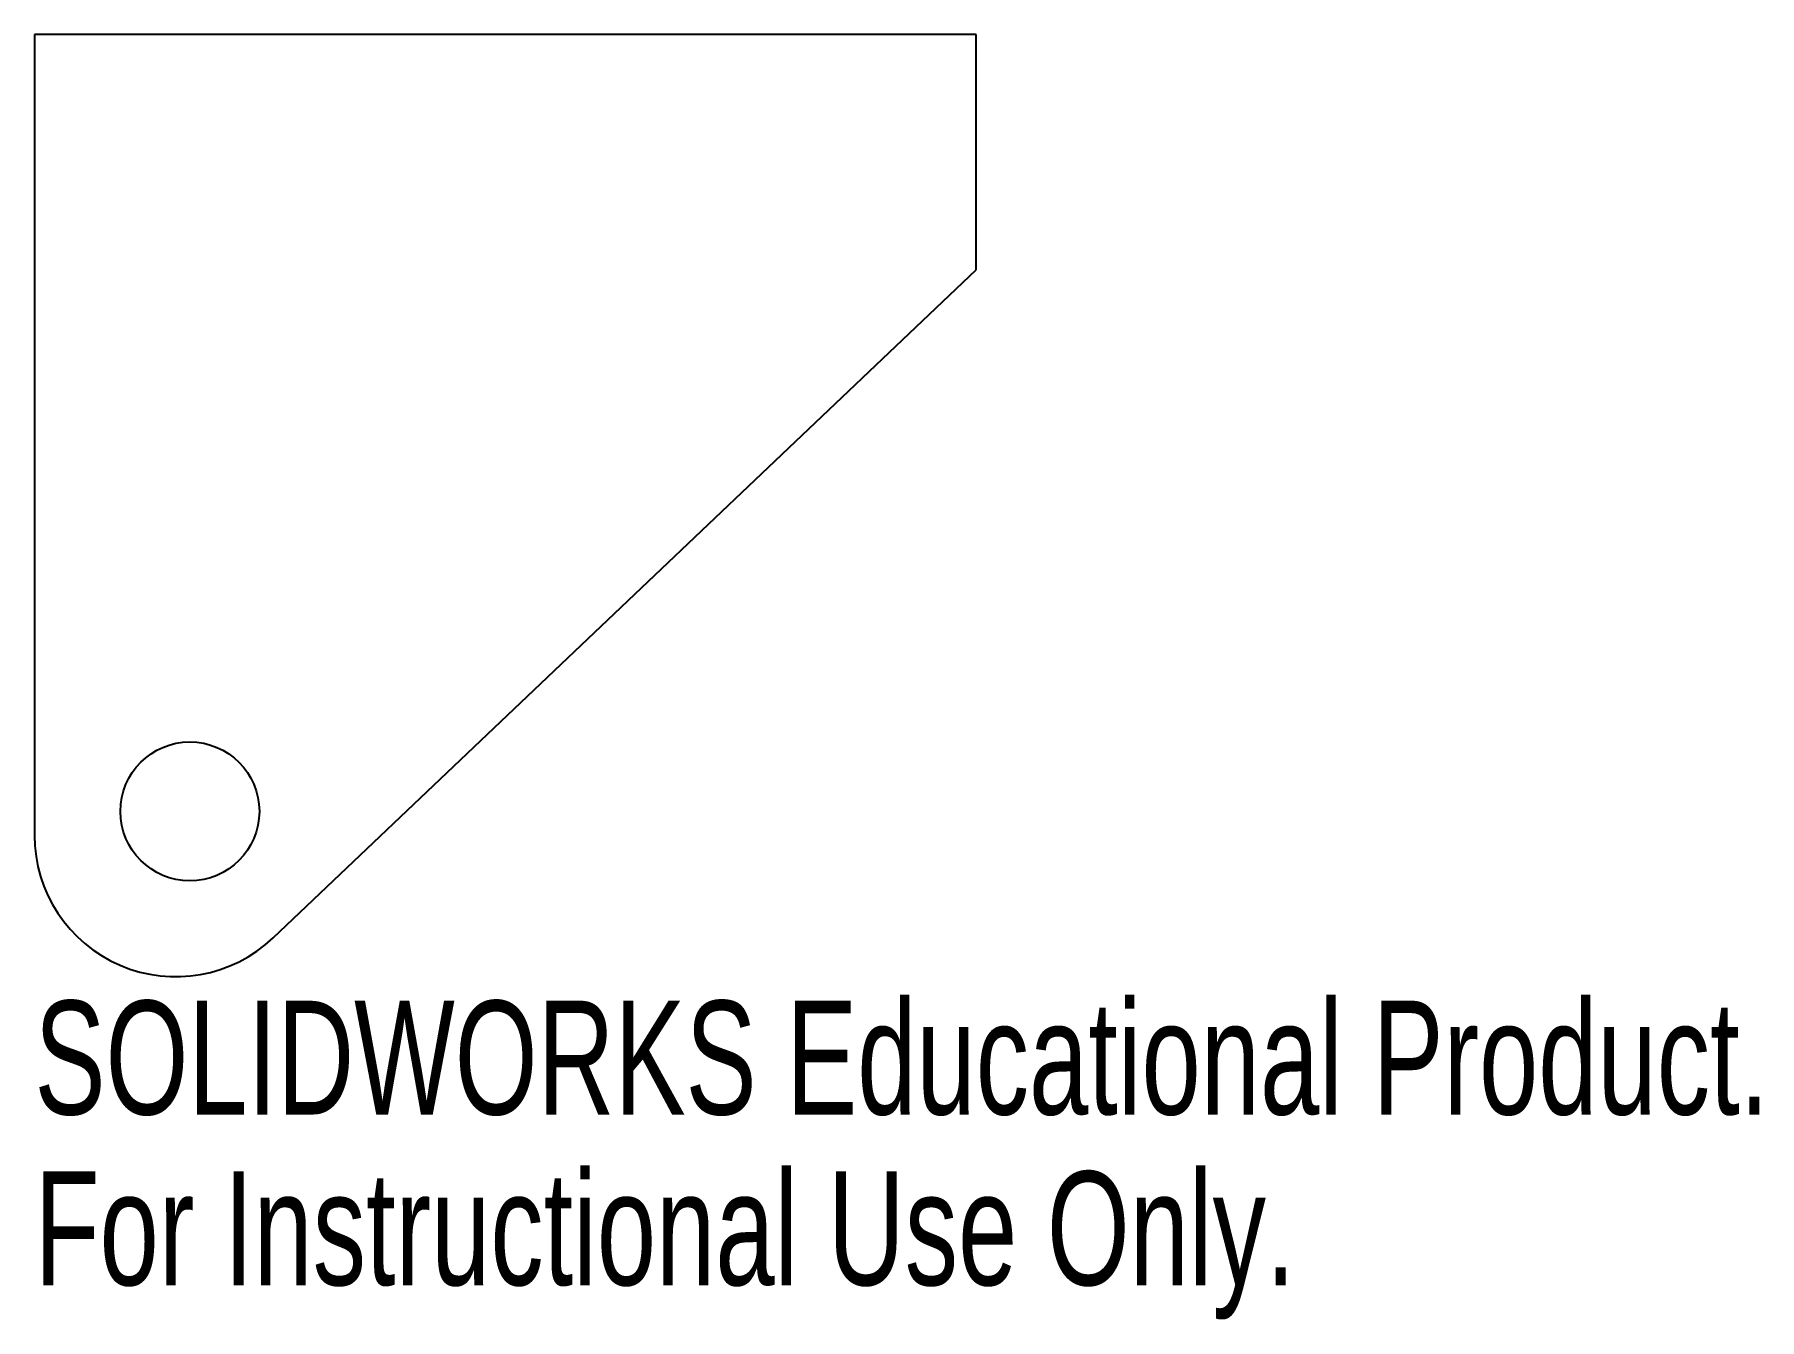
# Model space of a CAD drawing. Header units: millimetres. Extents: x 0 to 73.3, y -54.6 to 0.
import ezdxf

# ---------------------------------------------------------------- set-up
doc = ezdxf.new("R2010")
doc.units = ezdxf.units.MM
doc.styles.add('SLDTEXTSTYLE0', font='TXT', dxfattribs={"width": 0.7})

msp = doc.modelspace()

# ---------------------------------------------------------------- linework, layer by layer
at = {"color": 7, "linetype": 'Continuous', "lineweight": 25}
for p, q in [((40, 0), (0, 0)), ((0, 0), (0, -34.024)), ((40, -10), (40, 0)), ((10.132, -38.374), (40, -10))]:
    msp.add_line(p, q, dxfattribs=at)
msp.add_circle((6.6, -33), 2.95, dxfattribs=at)
msp.add_arc((6, -34.024), 6, 180, 313.5312, dxfattribs=at)

# ---------------------------------------------------------------- texts
at = {"color": 7, "linetype": 'Continuous', "char_height": 4.83362, "attachment_point": 1, "style": 'SLDTEXTSTYLE0'}
for s, insert in [('SOLIDWORKS Educational Product.', (0, -41.044)), ('For Instructional Use Only.', (0, -48.294))]:
    msp.add_mtext(s, dxfattribs=dict(at, insert=insert))

doc.saveas('drawing.dxf')
